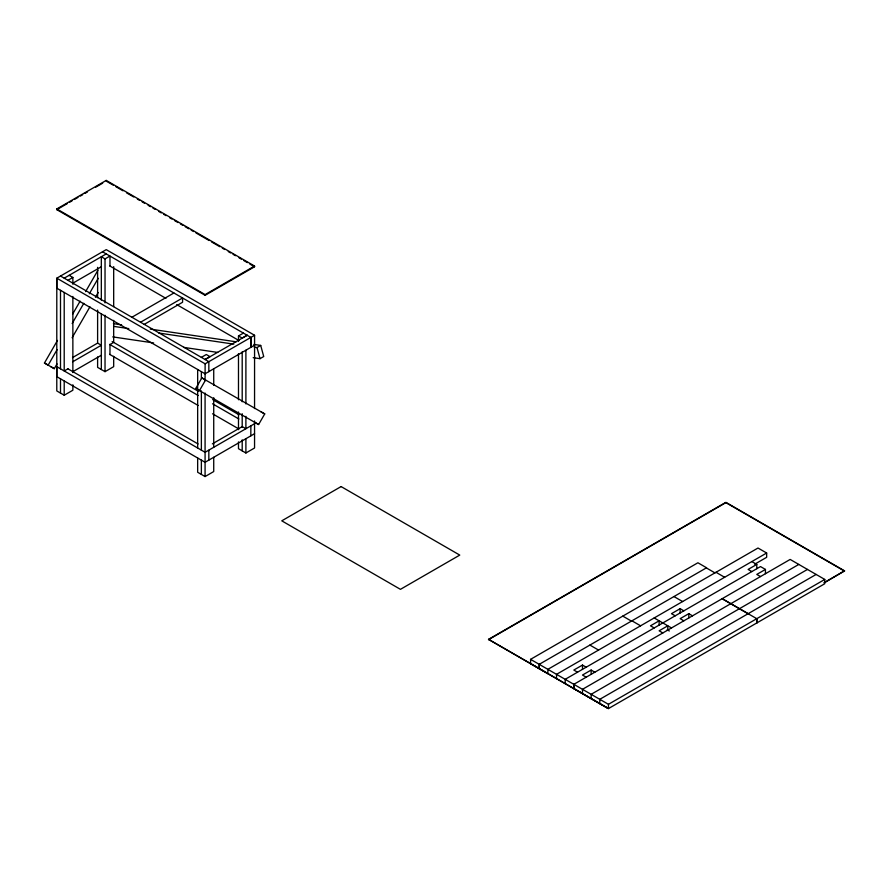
<?xml version="1.0" encoding="UTF-8"?>
<svg xmlns="http://www.w3.org/2000/svg" width="889" height="889" viewBox="0 0 889 889"><rect width="100%" height="100%" fill="white"/><g stroke="black" fill="none" stroke-linecap="round" stroke-linejoin="round"><path stroke-width="1.33" d="M60.496 368.813L60.496 290.314M64.208 292.448L64.208 370.957L67.92 368.813M72.865 296.47L72.865 372.558M72.865 284.258L72.865 277.468L69.153 275.323M197.658 448.012L197.658 369.502M201.37 450.145L201.37 390.927M201.37 378.525L201.37 371.646M250.865 337.409L250.865 347.41L250.865 337.409L102.524 251.776M530.577 659.338L530.577 663.627L547.88 673.618L547.88 669.339L530.577 659.338L697.909 562.77L706.555 567.771L539.234 664.339L539.234 668.628L539.234 664.339M754.65 564.237L766.662 557.303L766.662 553.014L758.006 548.024L547.88 669.339L608.443 704.31L608.443 708.589L573.838 688.608L573.838 684.33L790.165 559.437L824.77 579.439L824.77 583.729L608.443 708.589L488.539 639.369L607.209 707.888M582.484 693.609L582.484 689.319L798.811 564.426M591.141 698.598L591.141 694.32L807.468 569.427M599.797 703.599L599.797 699.31L816.124 574.45M756.783 618.7L756.783 622.978L756.783 618.7L722.168 598.708L748.127 613.699M57.074 349.688L48.162 365.146L44.45 363.012L57.485 340.409M72.576 314.239L80.121 301.149M85.6 291.636L97.946 270.223M72.165 323.518L83.822 303.293M89.311 293.77L98.223 278.313M44.45 363.012L54.285 368.668L57.029 363.901M72.12 337.731L89.956 306.805M95.445 297.293L98.179 292.525M195.747 388.482L201.859 377.881L264.722 413.93L258.61 424.531L195.747 388.482L199.458 390.615L205.559 380.014L201.859 377.881M56.796 208.948L106.236 180.411L254.565 266.044L254.565 266.756L205.126 295.304L56.796 209.66L56.796 208.948L205.126 294.592L254.565 266.044M56.796 209.66L67.386 203.548M69.742 202.192L72.098 200.825M74.454 199.469L77.988 197.425M80.332 196.069L82.688 194.713M85.044 193.358L87.4 191.991M95.634 187.235L102.702 183.156M64.208 278.179L106.269 253.898M67.92 280.324L72.865 277.468M101.324 300.193L101.324 256.754L105.035 258.888L109.98 256.032L109.98 266.033M72.62 283.313L101.435 266.678M131.894 317.251L173.922 292.981M72.509 357.6L97.723 343.043M140.54 322.24L182.578 297.971L182.578 302.26L144.14 324.441M72.62 361.823L101.435 345.188M72.62 371.813L101.435 355.178M254.554 408.573L254.576 335.275L106.236 249.631L56.796 278.179L56.785 390.938L64.208 395.227L72.865 390.227L72.865 384.793M97.612 356.989L97.612 367.368L105.035 371.658L113.681 366.657L113.681 356.278M201.37 357.367L206.315 354.511L210.026 356.656L205.081 359.512M238.485 341.376L238.485 335.942L243.43 333.086M247.142 335.231L242.197 338.076L238.485 335.942M205.126 359.534L247.153 335.275M205.081 380.67L205.126 363.823L254.576 335.275M205.081 373.78L254.554 345.221M254.276 347.166L256.999 347.566L260.71 345.432L263.722 356.533L260.021 358.678L253.198 357.667M212.338 443.878L242.353 426.542M205.081 452.29L254.554 423.72M205.081 462.28L254.554 433.71M197.658 458.002L197.658 472.27L205.081 476.56L213.727 471.559L213.727 457.279M238.485 441.911L238.485 448.701L245.897 452.99L254.554 447.989L254.554 420.964M488.539 639.369L725.88 502.341L844.55 570.86L824.17 582.906M488.539 639.658L725.88 502.629L844.55 571.138M766.662 553.014L556.525 674.34L556.525 678.618M586.195 667.206L582.484 665.061L573.827 670.05L577.539 672.195M683.852 610.821L680.141 608.676L671.484 613.677L675.196 615.821M756.783 568.716L756.783 564.426L748.127 569.427L751.838 571.571M594.852 672.195L591.141 670.05L582.484 675.051L586.195 677.196M692.509 615.821L688.797 613.677L680.141 618.666L683.852 620.811M765.44 573.705L765.44 569.427L756.783 574.427L760.495 576.561M608.443 704.31L824.77 579.439M824.17 582.617L844.55 570.86M113.414 323.64L121.604 324.852M150.241 329.086L236.163 341.798M253.887 344.421L260.71 345.432M113.803 326.385L128.805 328.608M158.809 333.042L233.818 344.143M112.725 336.887L153.641 342.943M183.645 347.377L217.738 352.422M113.414 185.268L106.236 181.123L106.236 180.411M115.803 186.646L122.982 190.791M126.571 192.857L133.75 197.002M137.339 199.08L139.729 200.458M142.118 201.836L144.518 203.225M148.107 205.292L150.497 206.67M152.886 208.059L155.275 209.437M158.864 211.504L161.265 212.893M163.654 214.271L166.043 215.649M169.632 217.727L172.033 219.105M174.422 220.483L178.011 222.561M180.4 223.939L182.79 225.317M185.19 226.706L188.779 228.773M191.168 230.151L193.558 231.54M195.958 232.918L209.115 240.519M211.504 241.897L219.883 246.731M222.272 248.109L224.661 249.498M228.251 251.565L230.64 252.943M233.04 254.332L235.429 255.71M239.019 257.788L241.408 259.166M243.808 260.544L247.386 262.622M249.787 264L254.565 266.756M751.838 561.581L756.783 564.426M765.44 569.427L760.495 566.571L565.182 679.329L565.182 683.619M715.978 572.283L724.635 577.283M109.714 265.911L165.932 298.371M176.7 304.583L238.908 340.498M673.951 596.552L682.608 601.542M654.182 617.955L671.495 627.945M60.496 276.035L208.837 361.679L208.837 371.669M667.161 629.734L669.328 630.979M205.126 363.823L56.796 278.179L56.796 288.169L205.126 373.813M654.182 627.945L650.47 625.812L659.127 620.811L659.127 625.089M662.838 632.946L659.127 630.801L667.783 625.812L667.783 630.09M631.923 620.811L640.58 625.812M261.01 411.796L264.722 413.93M254.899 422.397L258.61 424.531M112.17 341.554L198.303 391.282M212.66 399.572L238.974 414.763M109.658 344.387L198.18 395.494M212.538 403.784L238.852 418.975M101.324 345.243L97.612 343.11L97.612 310.05M242.197 426.576L245.897 428.72L245.897 416.319M109.658 354.378L198.18 405.484M212.538 413.774L238.852 428.965M589.907 645.081L598.553 650.07M67.675 368.679L198.069 443.955M205.126 452.312L56.785 366.679L56.796 376.669L205.126 462.302M50.584 366.524L54.285 368.668M706.355 567.915L715 572.916M622.789 616.121L631.434 621.122M256.999 347.566L260.021 358.678M688.797 613.677L688.797 617.955M680.141 608.676L680.141 612.966M591.141 670.05L591.141 674.34M582.484 665.061L582.484 669.339M573.838 684.33L573.838 688.608M250.865 425.909L250.82 435.877M245.897 350.21L245.897 403.928M245.897 438.71L245.897 452.99M242.197 351.833L242.197 401.784M242.197 413.718L242.197 427.465M242.197 439.844L242.197 450.845M238.485 353.589L238.485 399.761M238.485 411.996L238.485 429.676M213.727 368.791L213.727 385.315M213.727 397.705L213.727 447.289M208.837 450.178L208.837 460.169M205.126 294.592L205.126 295.304M205.081 393.06L205.081 476.56M201.37 460.135L201.37 474.415M113.681 266.644L113.681 306.583M113.681 320.351L113.681 342.387L109.969 344.532L109.969 354.522M105.035 258.888L105.035 302.893M105.035 315.273L105.035 371.658M101.324 313.573L101.324 369.513M97.612 267.356L97.612 297.659M64.208 380.948L64.208 395.227M60.496 378.814L60.496 393.082M341.098 486.572L281.769 520.832L400.439 589.34L459.769 555.092L341.098 486.572"/></g></svg>
